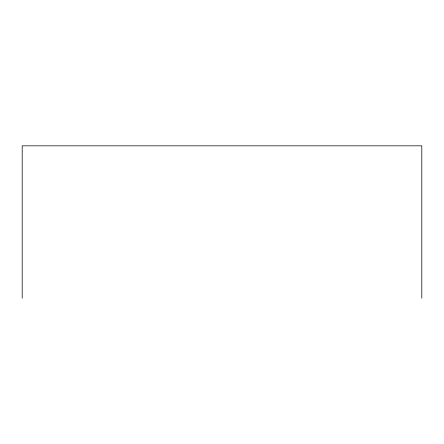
<?xml version="1.0" encoding="UTF-8"?>
<svg xmlns="http://www.w3.org/2000/svg" width="444" height="444" viewBox="0 0 444 444"><rect width="100%" height="100%" fill="white"/><g stroke="black" fill="none" stroke-linecap="round" stroke-linejoin="round"><path stroke-width="0.67" d="M421.8 298.174L421.8 145.826L22.2 145.826L22.2 298.174"/></g></svg>
